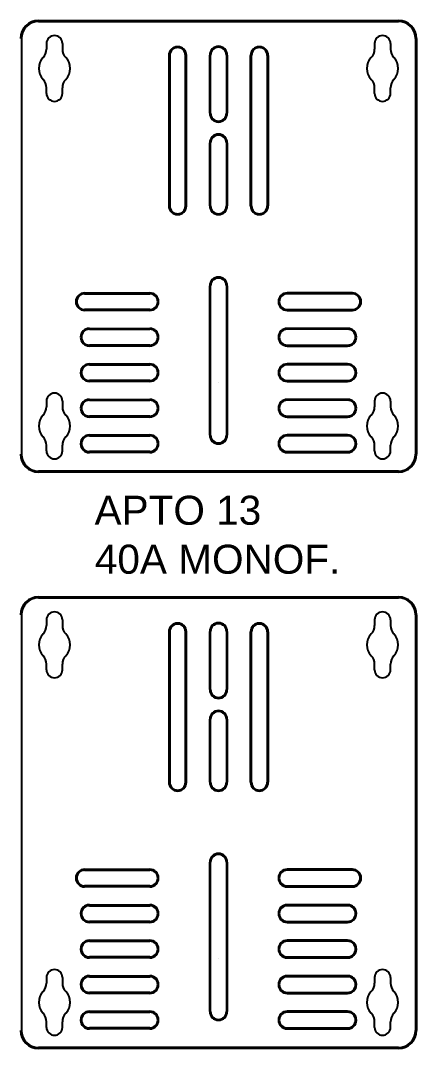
# Model space of a CAD drawing. Header units: millimetres. Extents: x 412 to 646, y 331 to 411.
# Drawn here: x 477.2907 to 477.4544, y 363.8661 to 364.2911 of the extents above; entities that cross this region are included whole.
import ezdxf

# ---------------------------------------------------------------- set-up
doc = ezdxf.new("R2010")
doc.units = ezdxf.units.MM
doc.styles.add('ARIAL', font='arial.ttf')

msp = doc.modelspace()

# ---------------------------------------------------------------- linework, layer by layer
for p, q in [((477.2981241490098, 364.2911394537767), (477.4470241490097, 364.2911394537767)), ((477.2981241490098, 364.2907394537766), (477.4470241490097, 364.2907394537766)), ((477.4404097360022, 364.2849394870531), (477.4404097360022, 364.2849394870531)), ((477.2911241490098, 364.2837394537768), (477.2911241490098, 364.1118594537767)), ((477.3014535620172, 364.2816544870531), (477.3014535620172, 364.2793149980085)), ((477.3080235620174, 364.2816544870531), (477.3080235620174, 364.2793149980085)), ((477.4371247360021, 364.2816544870531), (477.4371247360021, 364.2793149980085)), ((477.4436947360024, 364.2816544870531), (477.4436947360024, 364.2793149980085)), ((477.4540241490098, 364.2837394537768), (477.4540241490098, 364.1118594537767)), ((477.4544241490099, 364.2837394537768), (477.4544241490099, 364.1118594537767)), ((477.3520241490097, 364.2766894537768), (477.3520241490097, 364.2145394537766)), ((477.3524241490098, 364.2766894537768), (477.3524241490098, 364.2145394537766)), ((477.3589241490096, 364.2145394537766), (477.3589241490096, 364.2766894537768)), ((477.3593241490099, 364.2145394537766), (477.3593241490099, 364.2766894537768)), ((477.3689241490098, 364.2528394537768), (477.3689241490098, 364.2768394537769)), ((477.3693241490099, 364.2528394537768), (477.3693241490099, 364.2768394537769)), ((477.3758241490096, 364.2768394537769), (477.3758241490096, 364.2528394537768)), ((477.3762241490098, 364.2768394537769), (477.3762241490098, 364.2528394537768)), ((477.3858241490096, 364.2145394537766), (477.3858241490096, 364.2766894537768)), ((477.3862241490098, 364.2145394537766), (477.3862241490098, 364.2766894537768)), ((477.39272414901, 364.2766894537768), (477.39272414901, 364.2145394537766)), ((477.3931241490096, 364.2766894537768), (477.3931241490096, 364.2145394537766)), ((477.3014535620172, 364.2610244870531), (477.3014535620172, 364.2633639760976)), ((477.3080235620174, 364.2610244870531), (477.3080235620174, 364.2633639760976)), ((477.4371247360021, 364.2610244870531), (477.4371247360021, 364.2633639760976)), ((477.4436947360024, 364.2610244870531), (477.4436947360024, 364.2633639760976)), ((477.3689241490098, 364.2145394537766), (477.3689241490098, 364.2405394537767)), ((477.3693241490099, 364.2145394537766), (477.3693241490099, 364.2405394537767)), ((477.3758241490096, 364.2405394537767), (477.3758241490096, 364.2145394537766)), ((477.3762241490098, 364.2405394537767), (477.3762241490098, 364.2145394537766)), ((477.3725741490099, 364.2112894537769), (477.3725741490099, 364.2112894537769)), ((477.3725741490099, 364.2112894537769), (477.3725741490099, 364.2112894537769)), ((477.3725741490099, 364.2112894537769), (477.3725741490099, 364.2112894537769)), ((477.3725741490099, 364.2104894537766), (477.3725741490099, 364.2104894537766)), ((477.3725741490099, 364.2104894537766), (477.3725741490099, 364.2104894537766)), ((477.3725741490099, 364.2104894537766), (477.3725741490099, 364.2104894537766)), ((477.3689241490098, 364.1197394537766), (477.3689241490098, 364.1814394537768)), ((477.3693241490099, 364.1197394537766), (477.3693241490099, 364.1814394537768)), ((477.3758241490096, 364.1814394537768), (477.3758241490096, 364.1197394537766)), ((477.3762241490098, 364.1814394537768), (477.3762241490098, 364.1197394537766)), ((477.3139741757467, 364.1749094490266), (477.3139741757467, 364.1749094490266)), ((477.3172241757467, 364.1785594490267), (477.3441741757466, 364.1785594490267)), ((477.3172241757467, 364.1781594490266), (477.3441741757466, 364.1781594490266)), ((477.3474241757466, 364.1749094490266), (477.3474241757466, 364.1749094490266)), ((477.397724122273, 364.1749094490266), (477.397724122273, 364.1749094490266)), ((477.4279241222729, 364.1785594490267), (477.4009741222729, 364.1785594490267)), ((477.4279241222729, 364.1781594490266), (477.4009741222729, 364.1781594490266)), ((477.4311741222729, 364.1749094490266), (477.4311741222729, 364.1749094490266)), ((477.3441741757466, 364.1716594490266), (477.3172241757467, 364.1716594490266)), ((477.3441741757466, 364.1712594490267), (477.3172241757467, 364.1712594490267)), ((477.4009741222729, 364.1716594490266), (477.4279241222729, 364.1716594490266)), ((477.4009741222729, 364.1712594490267), (477.4279241222729, 364.1712594490267)), ((477.3191741757465, 364.1638794490265), (477.3441741757466, 364.1638794490265)), ((477.3191741757465, 364.1634794490268), (477.3441741757466, 364.1634794490268)), ((477.4259741222728, 364.1638794490265), (477.4009741222729, 364.1638794490265)), ((477.4259741222728, 364.1634794490268), (477.4009741222729, 364.1634794490268)), ((477.3441741757466, 364.1569794490266), (477.3191741757465, 364.1569794490266)), ((477.3441741757466, 364.1565794490267), (477.3191741757465, 364.1565794490267)), ((477.4009741222729, 364.1569794490266), (477.4259741222728, 364.1569794490266)), ((477.4009741222729, 364.1565794490267), (477.4259741222728, 364.1565794490267)), ((477.3191741757465, 364.1491994490267), (477.3441741757466, 364.1491994490267)), ((477.4259741222728, 364.1491994490267), (477.4009741222729, 364.1491994490267)), ((477.3191741757465, 364.1487994490266), (477.3441741757466, 364.1487994490266)), ((477.4259741222728, 364.1487994490266), (477.4009741222729, 364.1487994490266)), ((477.3441741757466, 364.1422994490266), (477.3191741757465, 364.1422994490266)), ((477.3441741757466, 364.1418994490267), (477.3191741757465, 364.1418994490267)), ((477.3725741490099, 364.1416894537766), (477.3725741490099, 364.1416894537766)), ((477.3725741490099, 364.1416894537766), (477.3725741490099, 364.1416894537766)), ((477.3725741490099, 364.1416894537766), (477.3725741490099, 364.1416894537766)), ((477.4009741222729, 364.1422994490266), (477.4259741222728, 364.1422994490266)), ((477.4009741222729, 364.1418994490267), (477.4259741222728, 364.1418994490267)), ((477.3047385620174, 364.137089487053), (477.3047385620174, 364.137089487053)), ((477.4404097360022, 364.137089487053), (477.4404097360022, 364.137089487053)), ((477.3014535620172, 364.133804487053), (477.3014535620172, 364.1314649980083)), ((477.3080235620174, 364.133804487053), (477.3080235620174, 364.1314649980083)), ((477.3191741757465, 364.1345194490267), (477.3441741757466, 364.1345194490267)), ((477.3191741757465, 364.1341194490266), (477.3441741757466, 364.1341194490266)), ((477.4259741222728, 364.1345194490267), (477.4009741222729, 364.1345194490267)), ((477.4259741222728, 364.1341194490266), (477.4009741222729, 364.1341194490266)), ((477.4371247360021, 364.133804487053), (477.4371247360021, 364.1314649980083)), ((477.4436947360024, 364.133804487053), (477.4436947360024, 364.1314649980083)), ((477.3441741757466, 364.1276194490266), (477.3191741757465, 364.1276194490266)), ((477.3441741757466, 364.1272194490267), (477.3191741757465, 364.1272194490267)), ((477.4009741222729, 364.1276194490266), (477.4259741222728, 364.1276194490266)), ((477.4009741222729, 364.1272194490267), (477.4259741222728, 364.1272194490267)), ((477.3191741757465, 364.1198394490265), (477.3441741757466, 364.1198394490265)), ((477.3191741757465, 364.1194394490268), (477.3441741757466, 364.1194394490268)), ((477.4259741222728, 364.1198394490265), (477.4009741222729, 364.1198394490265)), ((477.4259741222728, 364.1194394490268), (477.4009741222729, 364.1194394490268)), ((477.3014535620172, 364.113174487053), (477.3014535620172, 364.1155139760978)), ((477.3080235620174, 364.113174487053), (477.3080235620174, 364.1155139760978)), ((477.3080235620174, 364.113174487053), (477.3080235620174, 364.1155139760978)), ((477.4371247360021, 364.113174487053), (477.4371247360021, 364.1155139760978)), ((477.4436947360024, 364.113174487053), (477.4436947360024, 364.1155139760978)), ((477.3441741757466, 364.1129394490266), (477.3191741757465, 364.1129394490266)), ((477.3441741757466, 364.1125394490265), (477.3191741757465, 364.1125394490265)), ((477.4009741222729, 364.1129394490266), (477.4259741222728, 364.1129394490266)), ((477.4009741222729, 364.1125394490265), (477.4259741222728, 364.1125394490265)), ((477.4470241490097, 364.1048594537768), (477.2981241490098, 364.1048594537768)), ((477.4470241490097, 364.1044594537769), (477.2981241490098, 364.1044594537769)), ((477.2981241490098, 364.0528239737367), (477.4470241490097, 364.0528239737367)), ((477.2981241490098, 364.0524239737366), (477.4470241490097, 364.0524239737366)), ((477.2911241490098, 364.0454239737365), (477.2911241490098, 363.8735439737364)), ((477.3014535620172, 364.0433390070128), (477.3014535620172, 364.0409995179683)), ((477.3080235620174, 364.0433390070128), (477.3080235620174, 364.0409995179683)), ((477.4371247360021, 364.0433390070128), (477.4371247360021, 364.0409995179683)), ((477.4404097360022, 364.0466240070128), (477.4404097360022, 364.0466240070128)), ((477.4436947360024, 364.0433390070128), (477.4436947360024, 364.0409995179683)), ((477.4540241490098, 364.0454239737365), (477.4540241490098, 363.8735439737364)), ((477.4544241490099, 364.0454239737365), (477.4544241490099, 363.8735439737364)), ((477.3689241490098, 364.0145239737368), (477.3689241490098, 364.0385239737367)), ((477.3693241490099, 364.0145239737368), (477.3693241490099, 364.0385239737367)), ((477.3758241490096, 364.0385239737367), (477.3758241490096, 364.0145239737368)), ((477.3762241490098, 364.0385239737367), (477.3762241490098, 364.0145239737368)), ((477.3520241490097, 364.0383739737368), (477.3520241490097, 363.9762239737364)), ((477.3524241490098, 364.0383739737368), (477.3524241490098, 363.9762239737364)), ((477.3589241490096, 363.9762239737364), (477.3589241490096, 364.0383739737368)), ((477.3593241490099, 363.9762239737364), (477.3593241490099, 364.0383739737368)), ((477.3858241490096, 363.9762239737364), (477.3858241490096, 364.0383739737368)), ((477.3862241490098, 363.9762239737364), (477.3862241490098, 364.0383739737368)), ((477.39272414901, 364.0383739737368), (477.39272414901, 363.9762239737364)), ((477.3931241490096, 364.0383739737368), (477.3931241490096, 363.9762239737364)), ((477.3014535620172, 364.0227090070128), (477.3014535620172, 364.0250484960574)), ((477.3080235620174, 364.0227090070128), (477.3080235620174, 364.0250484960574)), ((477.4371247360021, 364.0227090070128), (477.4371247360021, 364.0250484960574)), ((477.4436947360024, 364.0227090070128), (477.4436947360024, 364.0250484960574)), ((477.3689241490098, 363.9762239737364), (477.3689241490098, 364.0022239737365)), ((477.3693241490099, 363.9762239737364), (477.3693241490099, 364.0022239737365)), ((477.3758241490096, 364.0022239737365), (477.3758241490096, 363.9762239737364)), ((477.3762241490098, 364.0022239737365), (477.3762241490098, 363.9762239737364)), ((477.3725741490099, 363.9729739737367), (477.3725741490099, 363.9729739737367)), ((477.3725741490099, 363.9729739737367), (477.3725741490099, 363.9729739737367)), ((477.3725741490099, 363.9729739737367), (477.3725741490099, 363.9729739737367)), ((477.3725741490099, 363.9721739737369), (477.3725741490099, 363.9721739737369)), ((477.3725741490099, 363.9721739737369), (477.3725741490099, 363.9721739737369)), ((477.3725741490099, 363.9721739737369), (477.3725741490099, 363.9721739737369)), ((477.3689241490098, 363.8814239737366), (477.3689241490098, 363.9431239737365)), ((477.3693241490099, 363.8814239737366), (477.3693241490099, 363.9431239737365)), ((477.3758241490096, 363.9431239737365), (477.3758241490096, 363.8814239737366)), ((477.3762241490098, 363.9431239737365), (477.3762241490098, 363.8814239737366)), ((477.3139741757467, 363.9365939689864), (477.3139741757467, 363.9365939689864)), ((477.3172241757467, 363.9402439689865), (477.3441741757466, 363.9402439689865)), ((477.3172241757467, 363.9398439689866), (477.3441741757466, 363.9398439689866)), ((477.3474241757466, 363.9365939689864), (477.3474241757466, 363.9365939689864)), ((477.397724122273, 363.9365939689864), (477.397724122273, 363.9365939689864)), ((477.4279241222729, 363.9402439689865), (477.4009741222729, 363.9402439689865)), ((477.4279241222729, 363.9398439689866), (477.4009741222729, 363.9398439689866)), ((477.4311741222729, 363.9365939689864), (477.4311741222729, 363.9365939689864)), ((477.3441741757466, 363.9333439689866), (477.3172241757467, 363.9333439689866)), ((477.3441741757466, 363.9329439689865), (477.3172241757467, 363.9329439689865)), ((477.4009741222729, 363.9333439689866), (477.4279241222729, 363.9333439689866)), ((477.4009741222729, 363.9329439689865), (477.4279241222729, 363.9329439689865)), ((477.3191741757465, 363.9255639689865), (477.3441741757466, 363.9255639689865)), ((477.3191741757465, 363.9251639689866), (477.3441741757466, 363.9251639689866)), ((477.4259741222728, 363.9255639689865), (477.4009741222729, 363.9255639689865)), ((477.4259741222728, 363.9251639689866), (477.4009741222729, 363.9251639689866)), ((477.3441741757466, 363.9186639689864), (477.3191741757465, 363.9186639689864)), ((477.3441741757466, 363.9182639689867), (477.3191741757465, 363.9182639689867)), ((477.4009741222729, 363.9186639689864), (477.4259741222728, 363.9186639689864)), ((477.4009741222729, 363.9182639689867), (477.4259741222728, 363.9182639689867)), ((477.3191741757465, 363.9108839689865), (477.3441741757466, 363.9108839689865)), ((477.4259741222728, 363.9108839689865), (477.4009741222729, 363.9108839689865)), ((477.3191741757465, 363.9104839689863), (477.3441741757466, 363.9104839689863)), ((477.4259741222728, 363.9104839689863), (477.4009741222729, 363.9104839689863)), ((477.3441741757466, 363.9039839689866), (477.3191741757465, 363.9039839689866)), ((477.3441741757466, 363.9035839689865), (477.3191741757465, 363.9035839689865)), ((477.3725741490099, 363.9033739737366), (477.3725741490099, 363.9033739737366)), ((477.3725741490099, 363.9033739737366), (477.3725741490099, 363.9033739737366)), ((477.3725741490099, 363.9033739737366), (477.3725741490099, 363.9033739737366)), ((477.4009741222729, 363.9039839689866), (477.4259741222728, 363.9039839689866)), ((477.4009741222729, 363.9035839689865), (477.4259741222728, 363.9035839689865)), ((477.3047385620174, 363.898774007013), (477.3047385620174, 363.898774007013)), ((477.4404097360022, 363.898774007013), (477.4404097360022, 363.898774007013)), ((477.3014535620172, 363.895489007013), (477.3014535620172, 363.8931495179683)), ((477.3080235620174, 363.895489007013), (477.3080235620174, 363.8931495179683)), ((477.3191741757465, 363.8962039689867), (477.3441741757466, 363.8962039689867)), ((477.3191741757465, 363.8958039689866), (477.3441741757466, 363.8958039689866)), ((477.4259741222728, 363.8962039689867), (477.4009741222729, 363.8962039689867)), ((477.4259741222728, 363.8958039689866), (477.4009741222729, 363.8958039689866)), ((477.4371247360021, 363.895489007013), (477.4371247360021, 363.8931495179683)), ((477.4436947360024, 363.895489007013), (477.4436947360024, 363.8931495179683)), ((477.3441741757466, 363.8893039689864), (477.3191741757465, 363.8893039689864)), ((477.3441741757466, 363.8889039689865), (477.3191741757465, 363.8889039689865)), ((477.4009741222729, 363.8893039689864), (477.4259741222728, 363.8893039689864)), ((477.4009741222729, 363.8889039689865), (477.4259741222728, 363.8889039689865)), ((477.3191741757465, 363.8815239689865), (477.3441741757466, 363.8815239689865)), ((477.4259741222728, 363.8815239689865), (477.4009741222729, 363.8815239689865)), ((477.3014535620172, 363.8748590070128), (477.3014535620172, 363.8771984960575)), ((477.3080235620174, 363.8748590070128), (477.3080235620174, 363.8771984960575)), ((477.3080235620174, 363.8748590070128), (477.3080235620174, 363.8771984960575)), ((477.3191741757465, 363.8811239689866), (477.3441741757466, 363.8811239689866)), ((477.4259741222728, 363.8811239689866), (477.4009741222729, 363.8811239689866)), ((477.4371247360021, 363.8748590070128), (477.4371247360021, 363.8771984960575)), ((477.4436947360024, 363.8748590070128), (477.4436947360024, 363.8771984960575)), ((477.3441741757466, 363.8746239689866), (477.3191741757465, 363.8746239689866)), ((477.3441741757466, 363.8742239689865), (477.3191741757465, 363.8742239689865)), ((477.4009741222729, 363.8746239689866), (477.4259741222728, 363.8746239689866)), ((477.4009741222729, 363.8742239689865), (477.4259741222728, 363.8742239689865)), ((477.4470241490097, 363.8665439737366), (477.2981241490098, 363.8665439737366)), ((477.4470241490097, 363.8661439737367), (477.2981241490098, 363.8661439737367))]:
    msp.add_line(p, q)
for centre, radius, start, end in [((477.2981241490098, 364.2837394537768), 0.007399999999999999, 90, 180), ((477.2981241490098, 364.2837394537768), 0.006999999999999999, 90, 180), ((477.4470241490097, 364.2837394537768), 0.007399999999999999, 0, 90), ((477.4470241490097, 364.2837394537768), 0.006999999999999999, 0, 90), ((477.3047385620174, 364.2816544870531), 0.003285, 90, 180), ((477.3047385620174, 364.2816544870531), 0.003285, 0, 90), ((477.4404097360022, 364.2816544870531), 0.003285, 90, 180), ((477.4404097360022, 364.2816544870531), 0.003285, 0, 90), ((477.2964535620173, 364.2793149980085), 0.004999999999999999, 316.0903885714994, 0), ((477.3130235620171, 364.2793149980085), 0.004999999999999999, 180, 223.9096114285005), ((477.3556741490096, 364.2766894537768), 0.003649999999999999, 90, 180), ((477.3556741490096, 364.2766894537768), 0.003249999999999999, 90, 180), ((477.3556741490096, 364.2766894537768), 0.003649999999999999, 0, 90), ((477.3556741490096, 364.2766894537768), 0.003249999999999999, 0, 90), ((477.3725741490099, 364.2768394537769), 0.003649999999999999, 90, 180), ((477.3725741490099, 364.2768394537769), 0.003249999999999999, 90, 180), ((477.3725741490099, 364.2768394537769), 0.003649999999999999, 0, 90), ((477.3725741490099, 364.2768394537769), 0.003249999999999999, 0, 90), ((477.38947414901, 364.2766894537768), 0.003649999999999999, 90, 180), ((477.38947414901, 364.2766894537768), 0.003249999999999999, 90, 180), ((477.38947414901, 364.2766894537768), 0.003649999999999999, 0, 90), ((477.38947414901, 364.2766894537768), 0.003249999999999999, 0, 90), ((477.4321247360023, 364.2793149980085), 0.004999999999999999, 316.0903885714994, 0), ((477.4486947360023, 364.2793149980085), 0.004999999999999999, 180, 223.9096114285005), ((477.3047385620174, 364.2713394870528), 0.006499999999999999, 136.0903885714995, 223.9096114285005), ((477.3047385620174, 364.2713394870528), 0.006499999999999999, 316.0903885714994, 43.90961142850053), ((477.4404097360022, 364.2713394870528), 0.006499999999999999, 136.0903885714995, 223.9096114285005), ((477.4404097360022, 364.2713394870528), 0.006499999999999999, 316.0903885714994, 43.90961142850053), ((477.2964535620173, 364.2633639760976), 0.004999999999999999, 0, 43.90961142850053), ((477.3130235620171, 364.2633639760976), 0.004999999999999999, 136.0903885714995, 180), ((477.4321247360023, 364.2633639760976), 0.004999999999999999, 0, 43.90961142850053), ((477.4486947360023, 364.2633639760976), 0.004999999999999999, 136.0903885714995, 180), ((477.3047385620174, 364.2610244870531), 0.003285, 180, 270), ((477.3047385620174, 364.2610244870531), 0.003285, 270, 0), ((477.4404097360022, 364.2610244870531), 0.003285, 180, 270), ((477.4404097360022, 364.2610244870531), 0.003285, 270, 0), ((477.3725741490099, 364.2528394537768), 0.003649999999999999, 180, 270), ((477.3725741490099, 364.2528394537768), 0.003249999999999999, 180, 270), ((477.3725741490099, 364.2528394537768), 0.003649999999999999, 270, 0), ((477.3725741490099, 364.2528394537768), 0.003249999999999999, 270, 0), ((477.3725741490099, 364.2405394537767), 0.003649999999999999, 90, 180), ((477.3725741490099, 364.2405394537767), 0.003249999999999999, 90, 180), ((477.3725741490099, 364.2405394537767), 0.003649999999999999, 0, 90), ((477.3725741490099, 364.2405394537767), 0.003249999999999999, 0, 90), ((477.3556741490096, 364.2145394537766), 0.003649999999999999, 180, 270), ((477.3556741490096, 364.2145394537766), 0.003249999999999999, 180, 270), ((477.3556741490096, 364.2145394537766), 0.003249999999999999, 270, 0), ((477.3556741490096, 364.2145394537766), 0.003649999999999999, 270, 0), ((477.3725741490099, 364.2145394537766), 0.003649999999999999, 180, 270), ((477.3725741490099, 364.2145394537766), 0.003249999999999999, 180, 270), ((477.3725741490099, 364.2145394537766), 0.003649999999999999, 270, 0), ((477.3725741490099, 364.2145394537766), 0.003249999999999999, 270, 0), ((477.38947414901, 364.2145394537766), 0.003649999999999999, 180, 270), ((477.38947414901, 364.2145394537766), 0.003249999999999999, 180, 270), ((477.38947414901, 364.2145394537766), 0.003249999999999999, 270, 0), ((477.38947414901, 364.2145394537766), 0.003649999999999999, 270, 0), ((477.3725741490099, 364.1814394537768), 0.003649999999999999, 90, 180), ((477.3725741490099, 364.1814394537768), 0.003249999999999999, 90, 180), ((477.3725741490099, 364.1814394537768), 0.003649999999999999, 0, 90), ((477.3725741490099, 364.1814394537768), 0.003249999999999999, 0, 90), ((477.3172241757467, 364.1749094490266), 0.003649999999999999, 90, 180), ((477.3172241757467, 364.1749094490266), 0.003649999999999999, 180, 270), ((477.3172241757467, 364.1749094490266), 0.003249999999999999, 90, 180), ((477.3172241757467, 364.1749094490266), 0.003249999999999999, 180, 270), ((477.3441741757466, 364.1749094490266), 0.003649999999999999, 0, 90), ((477.3441741757466, 364.1749094490266), 0.003249999999999999, 0, 90), ((477.3441741757466, 364.1749094490266), 0.003649999999999999, 270, 0), ((477.3441741757466, 364.1749094490266), 0.003249999999999999, 270, 0), ((477.4009741222729, 364.1749094490266), 0.003649999999999999, 90, 180), ((477.4009741222729, 364.1749094490266), 0.003649999999999999, 180, 270), ((477.4009741222729, 364.1749094490266), 0.003249999999999999, 90, 180), ((477.4009741222729, 364.1749094490266), 0.003249999999999999, 180, 270), ((477.4279241222729, 364.1749094490266), 0.003649999999999999, 0, 90), ((477.4279241222729, 364.1749094490266), 0.003249999999999999, 0, 90), ((477.4279241222729, 364.1749094490266), 0.003249999999999999, 270, 0), ((477.4279241222729, 364.1749094490266), 0.003649999999999999, 270, 0), ((477.3191741757465, 364.1602294490266), 0.003649999999999999, 90, 180), ((477.3191741757465, 364.1602294490266), 0.003249999999999999, 90, 180), ((477.3441741757466, 364.1602294490266), 0.003649999999999999, 0, 90), ((477.3441741757466, 364.1602294490266), 0.003249999999999999, 0, 90), ((477.4009741222729, 364.1602294490266), 0.003649999999999999, 90, 180), ((477.4009741222729, 364.1602294490266), 0.003249999999999999, 90, 180), ((477.4259741222728, 364.1602294490266), 0.003649999999999999, 0, 90), ((477.4259741222728, 364.1602294490266), 0.003249999999999999, 0, 90), ((477.3191741757465, 364.1602294490266), 0.003649999999999999, 180, 270), ((477.3191741757465, 364.1602294490266), 0.003249999999999999, 180, 270), ((477.3441741757466, 364.1602294490266), 0.003249999999999999, 270, 0), ((477.3441741757466, 364.1602294490266), 0.003649999999999999, 270, 0), ((477.4009741222729, 364.1602294490266), 0.003649999999999999, 180, 270), ((477.4009741222729, 364.1602294490266), 0.003249999999999999, 180, 270), ((477.4259741222728, 364.1602294490266), 0.003649999999999999, 270, 0), ((477.4259741222728, 364.1602294490266), 0.003249999999999999, 270, 0), ((477.3191741757465, 364.1455494490268), 0.003649999999999999, 90, 180), ((477.3441741757466, 364.1455494490268), 0.003649999999999999, 0, 90), ((477.4009741222729, 364.1455494490268), 0.003649999999999999, 90, 180), ((477.4259741222728, 364.1455494490268), 0.003649999999999999, 0, 90), ((477.3191741757465, 364.1455494490268), 0.003649999999999999, 180, 270), ((477.3191741757465, 364.1455494490268), 0.003249999999999999, 90, 180), ((477.3191741757465, 364.1455494490268), 0.003249999999999999, 180, 270), ((477.3441741757466, 364.1455494490268), 0.003249999999999999, 0, 90), ((477.3441741757466, 364.1455494490268), 0.003649999999999999, 270, 0), ((477.3441741757466, 364.1455494490268), 0.003249999999999999, 270, 0), ((477.4009741222729, 364.1455494490268), 0.003649999999999999, 180, 270), ((477.4009741222729, 364.1455494490268), 0.003249999999999999, 90, 180), ((477.4009741222729, 364.1455494490268), 0.003249999999999999, 180, 270), ((477.4259741222728, 364.1455494490268), 0.003249999999999999, 0, 90), ((477.4259741222728, 364.1455494490268), 0.003649999999999999, 270, 0), ((477.4259741222728, 364.1455494490268), 0.003249999999999999, 270, 0), ((477.3047385620174, 364.133804487053), 0.003285, 90, 180), ((477.3047385620174, 364.133804487053), 0.003285, 0, 90), ((477.4404097360022, 364.133804487053), 0.003285, 90, 180), ((477.4404097360022, 364.133804487053), 0.003285, 0, 90), ((477.3191741757465, 364.1308694490266), 0.003649999999999999, 90, 180), ((477.3191741757465, 364.1308694490266), 0.003249999999999999, 90, 180), ((477.3441741757466, 364.1308694490266), 0.003649999999999999, 0, 90), ((477.3441741757466, 364.1308694490266), 0.003249999999999999, 0, 90), ((477.4009741222729, 364.1308694490266), 0.003649999999999999, 90, 180), ((477.4009741222729, 364.1308694490266), 0.003249999999999999, 90, 180), ((477.4259741222728, 364.1308694490266), 0.003649999999999999, 0, 90), ((477.4259741222728, 364.1308694490266), 0.003249999999999999, 0, 90), ((477.3047385620174, 364.123489487053), 0.006499999999999999, 136.0903885714995, 223.9096114285005), ((477.2964535620173, 364.1314649980083), 0.004999999999999999, 316.0903885714994, 0), ((477.3130235620171, 364.1314649980083), 0.004999999999999999, 180, 223.9096114285005), ((477.3047385620174, 364.123489487053), 0.006499999999999999, 316.0903885714994, 43.90961142850053), ((477.3191741757465, 364.1308694490266), 0.003649999999999999, 180, 270), ((477.3191741757465, 364.1308694490266), 0.003249999999999999, 180, 270), ((477.3441741757466, 364.1308694490266), 0.003649999999999999, 270, 0), ((477.3441741757466, 364.1308694490266), 0.003249999999999999, 270, 0), ((477.4009741222729, 364.1308694490266), 0.003649999999999999, 180, 270), ((477.4009741222729, 364.1308694490266), 0.003249999999999999, 180, 270), ((477.4259741222728, 364.1308694490266), 0.003649999999999999, 270, 0), ((477.4259741222728, 364.1308694490266), 0.003249999999999999, 270, 0), ((477.4404097360022, 364.123489487053), 0.006499999999999999, 136.0903885714995, 223.9096114285005), ((477.4321247360023, 364.1314649980083), 0.004999999999999999, 316.0903885714994, 0), ((477.4486947360023, 364.1314649980083), 0.004999999999999999, 180, 223.9096114285005), ((477.4404097360022, 364.123489487053), 0.006499999999999999, 316.0903885714994, 43.90961142850053), ((477.3191741757465, 364.1161894490268), 0.003649999999999999, 90, 180), ((477.3191741757465, 364.1161894490268), 0.003249999999999999, 90, 180), ((477.3441741757466, 364.1161894490268), 0.003649999999999999, 0, 90), ((477.3441741757466, 364.1161894490268), 0.003249999999999999, 0, 90), ((477.3725741490099, 364.1197394537766), 0.003649999999999999, 180, 270), ((477.3725741490099, 364.1197394537766), 0.003249999999999999, 180, 270), ((477.3725741490099, 364.1197394537766), 0.003249999999999999, 270, 0), ((477.3725741490099, 364.1197394537766), 0.003649999999999999, 270, 0), ((477.4009741222729, 364.1161894490268), 0.003649999999999999, 90, 180), ((477.4009741222729, 364.1161894490268), 0.003249999999999999, 90, 180), ((477.4259741222728, 364.1161894490268), 0.003649999999999999, 0, 90), ((477.4259741222728, 364.1161894490268), 0.003249999999999999, 0, 90), ((477.2964535620173, 364.1155139760978), 0.004999999999999999, 0, 43.90961142850053), ((477.3130235620171, 364.1155139760978), 0.004999999999999999, 136.0903885714995, 180), ((477.3191741757465, 364.1161894490268), 0.003649999999999999, 180, 270), ((477.3191741757465, 364.1161894490268), 0.003249999999999999, 180, 270), ((477.3441741757466, 364.1161894490268), 0.003649999999999999, 270, 0), ((477.3441741757466, 364.1161894490268), 0.003249999999999999, 270, 0), ((477.4009741222729, 364.1161894490268), 0.003649999999999999, 180, 270), ((477.4009741222729, 364.1161894490268), 0.003249999999999999, 180, 270), ((477.4259741222728, 364.1161894490268), 0.003649999999999999, 270, 0), ((477.4259741222728, 364.1161894490268), 0.003249999999999999, 270, 0), ((477.4321247360023, 364.1155139760978), 0.004999999999999999, 0, 43.90961142850053), ((477.4486947360023, 364.1155139760978), 0.004999999999999999, 136.0903885714995, 180), ((477.2981241490098, 364.1118594537767), 0.007399999999999999, 180, 270), ((477.2981241490098, 364.1118594537767), 0.006999999999999999, 180, 270), ((477.3047385620174, 364.113174487053), 0.003285, 180, 270), ((477.3047385620174, 364.113174487053), 0.003285, 270, 0), ((477.4404097360022, 364.113174487053), 0.003285, 180, 270), ((477.4404097360022, 364.113174487053), 0.003285, 270, 0), ((477.4470241490097, 364.1118594537767), 0.006999999999999999, 270, 0), ((477.4470241490097, 364.1118594537767), 0.007399999999999999, 270, 0), ((477.2981241490098, 364.0454239737365), 0.007399999999999999, 90, 180), ((477.2981241490098, 364.0454239737365), 0.006999999999999999, 90, 180), ((477.4470241490097, 364.0454239737365), 0.007399999999999999, 0, 90), ((477.4470241490097, 364.0454239737365), 0.006999999999999999, 0, 90), ((477.3047385620174, 364.0433390070128), 0.003285, 90, 180), ((477.3047385620174, 364.0433390070128), 0.003285, 0, 90), ((477.4404097360022, 364.0433390070128), 0.003285, 90, 180), ((477.4404097360022, 364.0433390070128), 0.003285, 0, 90), ((477.2964535620173, 364.0409995179683), 0.004999999999999999, 316.0903885714994, 0), ((477.3130235620171, 364.0409995179683), 0.004999999999999999, 180, 223.9096114285005), ((477.3556741490096, 364.0383739737368), 0.003649999999999999, 90, 180), ((477.3556741490096, 364.0383739737368), 0.003249999999999999, 90, 180), ((477.3556741490096, 364.0383739737368), 0.003649999999999999, 0, 90), ((477.3556741490096, 364.0383739737368), 0.003249999999999999, 0, 90), ((477.3725741490099, 364.0385239737367), 0.003649999999999999, 90, 180), ((477.3725741490099, 364.0385239737367), 0.003249999999999999, 90, 180), ((477.3725741490099, 364.0385239737367), 0.003649999999999999, 0, 90), ((477.3725741490099, 364.0385239737367), 0.003249999999999999, 0, 90), ((477.38947414901, 364.0383739737368), 0.003649999999999999, 90, 180), ((477.38947414901, 364.0383739737368), 0.003249999999999999, 90, 180), ((477.38947414901, 364.0383739737368), 0.003649999999999999, 0, 90), ((477.38947414901, 364.0383739737368), 0.003249999999999999, 0, 90), ((477.4321247360023, 364.0409995179683), 0.004999999999999999, 316.0903885714994, 0), ((477.4486947360023, 364.0409995179683), 0.004999999999999999, 180, 223.9096114285005), ((477.3047385620174, 364.0330240070128), 0.006499999999999999, 136.0903885714995, 223.9096114285005), ((477.3047385620174, 364.0330240070128), 0.006499999999999999, 316.0903885714994, 43.90961142850053), ((477.4404097360022, 364.0330240070128), 0.006499999999999999, 136.0903885714995, 223.9096114285005), ((477.4404097360022, 364.0330240070128), 0.006499999999999999, 316.0903885714994, 43.90961142850053), ((477.2964535620173, 364.0250484960574), 0.004999999999999999, 0, 43.90961142850053), ((477.3130235620171, 364.0250484960574), 0.004999999999999999, 136.0903885714995, 180), ((477.4321247360023, 364.0250484960574), 0.004999999999999999, 0, 43.90961142850053), ((477.4486947360023, 364.0250484960574), 0.004999999999999999, 136.0903885714995, 180), ((477.3047385620174, 364.0227090070128), 0.003285, 180, 270), ((477.3047385620174, 364.0227090070128), 0.003285, 270, 0), ((477.4404097360022, 364.0227090070128), 0.003285, 180, 270), ((477.4404097360022, 364.0227090070128), 0.003285, 270, 0), ((477.3725741490099, 364.0145239737368), 0.003649999999999999, 180, 270), ((477.3725741490099, 364.0145239737368), 0.003249999999999999, 180, 270), ((477.3725741490099, 364.0145239737368), 0.003649999999999999, 270, 0), ((477.3725741490099, 364.0145239737368), 0.003249999999999999, 270, 0), ((477.3725741490099, 364.0022239737365), 0.003649999999999999, 90, 180), ((477.3725741490099, 364.0022239737365), 0.003249999999999999, 90, 180), ((477.3725741490099, 364.0022239737365), 0.003649999999999999, 0, 90), ((477.3725741490099, 364.0022239737365), 0.003249999999999999, 0, 90), ((477.3556741490096, 363.9762239737364), 0.003649999999999999, 180, 270), ((477.3556741490096, 363.9762239737364), 0.003249999999999999, 180, 270), ((477.3556741490096, 363.9762239737364), 0.003249999999999999, 270, 0), ((477.3556741490096, 363.9762239737364), 0.003649999999999999, 270, 0), ((477.3725741490099, 363.9762239737364), 0.003649999999999999, 180, 270), ((477.3725741490099, 363.9762239737364), 0.003249999999999999, 180, 270), ((477.3725741490099, 363.9762239737364), 0.003649999999999999, 270, 0), ((477.3725741490099, 363.9762239737364), 0.003249999999999999, 270, 0), ((477.38947414901, 363.9762239737364), 0.003649999999999999, 180, 270), ((477.38947414901, 363.9762239737364), 0.003249999999999999, 180, 270), ((477.38947414901, 363.9762239737364), 0.003249999999999999, 270, 0), ((477.38947414901, 363.9762239737364), 0.003649999999999999, 270, 0), ((477.3725741490099, 363.9431239737365), 0.003649999999999999, 90, 180), ((477.3725741490099, 363.9431239737365), 0.003249999999999999, 90, 180), ((477.3725741490099, 363.9431239737365), 0.003649999999999999, 0, 90), ((477.3725741490099, 363.9431239737365), 0.003249999999999999, 0, 90), ((477.3172241757467, 363.9365939689864), 0.003649999999999999, 90, 180), ((477.3172241757467, 363.9365939689864), 0.003649999999999999, 180, 270), ((477.3172241757467, 363.9365939689864), 0.003249999999999999, 90, 180), ((477.3172241757467, 363.9365939689864), 0.003249999999999999, 180, 270), ((477.3441741757466, 363.9365939689864), 0.003649999999999999, 0, 90), ((477.3441741757466, 363.9365939689864), 0.003249999999999999, 0, 90), ((477.3441741757466, 363.9365939689864), 0.003649999999999999, 270, 0), ((477.3441741757466, 363.9365939689864), 0.003249999999999999, 270, 0), ((477.4009741222729, 363.9365939689864), 0.003649999999999999, 90, 180), ((477.4009741222729, 363.9365939689864), 0.003649999999999999, 180, 270), ((477.4009741222729, 363.9365939689864), 0.003249999999999999, 90, 180), ((477.4009741222729, 363.9365939689864), 0.003249999999999999, 180, 270), ((477.4279241222729, 363.9365939689864), 0.003649999999999999, 0, 90), ((477.4279241222729, 363.9365939689864), 0.003249999999999999, 0, 90), ((477.4279241222729, 363.9365939689864), 0.003249999999999999, 270, 0), ((477.4279241222729, 363.9365939689864), 0.003649999999999999, 270, 0), ((477.3191741757465, 363.9219139689866), 0.003649999999999999, 90, 180), ((477.3191741757465, 363.9219139689866), 0.003249999999999999, 90, 180), ((477.3441741757466, 363.9219139689866), 0.003649999999999999, 0, 90), ((477.3441741757466, 363.9219139689866), 0.003249999999999999, 0, 90), ((477.4009741222729, 363.9219139689866), 0.003649999999999999, 90, 180), ((477.4009741222729, 363.9219139689866), 0.003249999999999999, 90, 180), ((477.4259741222728, 363.9219139689866), 0.003649999999999999, 0, 90), ((477.4259741222728, 363.9219139689866), 0.003249999999999999, 0, 90), ((477.3191741757465, 363.9219139689866), 0.003649999999999999, 180, 270), ((477.3191741757465, 363.9219139689866), 0.003249999999999999, 180, 270), ((477.3441741757466, 363.9219139689866), 0.003249999999999999, 270, 0), ((477.3441741757466, 363.9219139689866), 0.003649999999999999, 270, 0), ((477.4009741222729, 363.9219139689866), 0.003649999999999999, 180, 270), ((477.4009741222729, 363.9219139689866), 0.003249999999999999, 180, 270), ((477.4259741222728, 363.9219139689866), 0.003649999999999999, 270, 0), ((477.4259741222728, 363.9219139689866), 0.003249999999999999, 270, 0), ((477.3191741757465, 363.9072339689866), 0.003649999999999999, 90, 180), ((477.3441741757466, 363.9072339689866), 0.003649999999999999, 0, 90), ((477.4009741222729, 363.9072339689866), 0.003649999999999999, 90, 180), ((477.4259741222728, 363.9072339689866), 0.003649999999999999, 0, 90), ((477.3191741757465, 363.9072339689866), 0.003649999999999999, 180, 270), ((477.3191741757465, 363.9072339689866), 0.003249999999999999, 90, 180), ((477.3191741757465, 363.9072339689866), 0.003249999999999999, 180, 270), ((477.3441741757466, 363.9072339689866), 0.003249999999999999, 0, 90), ((477.3441741757466, 363.9072339689866), 0.003649999999999999, 270, 0), ((477.3441741757466, 363.9072339689866), 0.003249999999999999, 270, 0), ((477.4009741222729, 363.9072339689866), 0.003649999999999999, 180, 270), ((477.4009741222729, 363.9072339689866), 0.003249999999999999, 90, 180), ((477.4009741222729, 363.9072339689866), 0.003249999999999999, 180, 270), ((477.4259741222728, 363.9072339689866), 0.003249999999999999, 0, 90), ((477.4259741222728, 363.9072339689866), 0.003649999999999999, 270, 0), ((477.4259741222728, 363.9072339689866), 0.003249999999999999, 270, 0), ((477.3047385620174, 363.895489007013), 0.003285, 90, 180), ((477.3047385620174, 363.895489007013), 0.003285, 0, 90), ((477.4404097360022, 363.895489007013), 0.003285, 90, 180), ((477.4404097360022, 363.895489007013), 0.003285, 0, 90), ((477.3191741757465, 363.8925539689866), 0.003649999999999999, 90, 180), ((477.3191741757465, 363.8925539689866), 0.003249999999999999, 90, 180), ((477.3441741757466, 363.8925539689866), 0.003649999999999999, 0, 90), ((477.3441741757466, 363.8925539689866), 0.003249999999999999, 0, 90), ((477.4009741222729, 363.8925539689866), 0.003649999999999999, 90, 180), ((477.4009741222729, 363.8925539689866), 0.003249999999999999, 90, 180), ((477.4259741222728, 363.8925539689866), 0.003649999999999999, 0, 90), ((477.4259741222728, 363.8925539689866), 0.003249999999999999, 0, 90), ((477.3047385620174, 363.885174007013), 0.006499999999999999, 136.0903885714995, 223.9096114285005), ((477.2964535620173, 363.8931495179683), 0.004999999999999999, 316.0903885714994, 0), ((477.3130235620171, 363.8931495179683), 0.004999999999999999, 180, 223.9096114285005), ((477.3047385620174, 363.885174007013), 0.006499999999999999, 316.0903885714994, 43.90961142850053), ((477.3191741757465, 363.8925539689866), 0.003649999999999999, 180, 270), ((477.3191741757465, 363.8925539689866), 0.003249999999999999, 180, 270), ((477.3441741757466, 363.8925539689866), 0.003649999999999999, 270, 0), ((477.3441741757466, 363.8925539689866), 0.003249999999999999, 270, 0), ((477.4009741222729, 363.8925539689866), 0.003649999999999999, 180, 270), ((477.4009741222729, 363.8925539689866), 0.003249999999999999, 180, 270), ((477.4259741222728, 363.8925539689866), 0.003649999999999999, 270, 0), ((477.4259741222728, 363.8925539689866), 0.003249999999999999, 270, 0), ((477.4404097360022, 363.885174007013), 0.006499999999999999, 136.0903885714995, 223.9096114285005), ((477.4321247360023, 363.8931495179683), 0.004999999999999999, 316.0903885714994, 0), ((477.4486947360023, 363.8931495179683), 0.004999999999999999, 180, 223.9096114285005), ((477.4404097360022, 363.885174007013), 0.006499999999999999, 316.0903885714994, 43.90961142850053), ((477.3191741757465, 363.8778739689866), 0.003649999999999999, 90, 180), ((477.3441741757466, 363.8778739689866), 0.003649999999999999, 0, 90), ((477.3725741490099, 363.8814239737366), 0.003649999999999999, 180, 270), ((477.3725741490099, 363.8814239737366), 0.003249999999999999, 180, 270), ((477.3725741490099, 363.8814239737366), 0.003249999999999999, 270, 0), ((477.3725741490099, 363.8814239737366), 0.003649999999999999, 270, 0), ((477.4009741222729, 363.8778739689866), 0.003649999999999999, 90, 180), ((477.4259741222728, 363.8778739689866), 0.003649999999999999, 0, 90), ((477.2964535620173, 363.8771984960575), 0.004999999999999999, 0, 43.90961142850053), ((477.3130235620171, 363.8771984960575), 0.004999999999999999, 136.0903885714995, 180), ((477.3191741757465, 363.8778739689866), 0.003649999999999999, 180, 270), ((477.3191741757465, 363.8778739689866), 0.003249999999999999, 90, 180), ((477.3191741757465, 363.8778739689866), 0.003249999999999999, 180, 270), ((477.3441741757466, 363.8778739689866), 0.003249999999999999, 0, 90), ((477.3441741757466, 363.8778739689866), 0.003649999999999999, 270, 0), ((477.3441741757466, 363.8778739689866), 0.003249999999999999, 270, 0), ((477.4009741222729, 363.8778739689866), 0.003649999999999999, 180, 270), ((477.4009741222729, 363.8778739689866), 0.003249999999999999, 90, 180), ((477.4009741222729, 363.8778739689866), 0.003249999999999999, 180, 270), ((477.4259741222728, 363.8778739689866), 0.003249999999999999, 0, 90), ((477.4259741222728, 363.8778739689866), 0.003649999999999999, 270, 0), ((477.4259741222728, 363.8778739689866), 0.003249999999999999, 270, 0), ((477.4321247360023, 363.8771984960575), 0.004999999999999999, 0, 43.90961142850053), ((477.4486947360023, 363.8771984960575), 0.004999999999999999, 136.0903885714995, 180), ((477.2981241490098, 363.8735439737364), 0.007399999999999999, 180, 270), ((477.2981241490098, 363.8735439737364), 0.006999999999999999, 180, 270), ((477.3047385620174, 363.8748590070128), 0.003285, 180, 270), ((477.3047385620174, 363.8748590070128), 0.003285, 270, 0), ((477.4404097360022, 363.8748590070128), 0.003285, 180, 270), ((477.4404097360022, 363.8748590070128), 0.003285, 270, 0), ((477.4470241490097, 363.8735439737364), 0.006999999999999999, 270, 0), ((477.4470241490097, 363.8735439737364), 0.007399999999999999, 270, 0)]:
    msp.add_arc(centre, radius, start, end)

# ---------------------------------------------------------------- texts
at = {"style": 'ARIAL'}
for s, p in [('APTO 13', (477.3213167990726, 364.0826719057571)), ('40A MONOF.', (477.3214417151235, 364.062422073655))]:
    msp.add_text(s, height=0.012, dxfattribs=at).set_placement(p)

doc.saveas('drawing.dxf')
